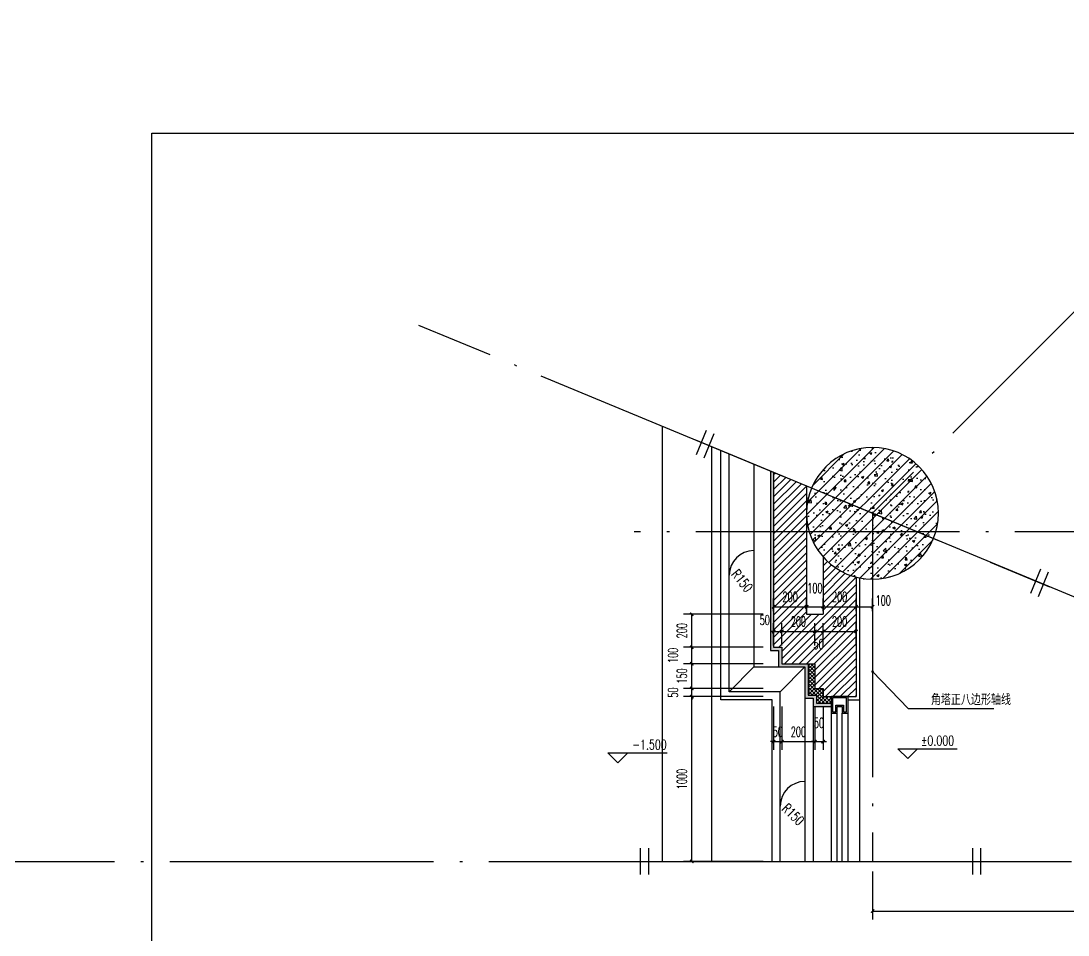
# Model space of a CAD drawing. Extents: x 0 to 125661, y -104936 to 8656.
# Drawn here: x 50346 to 56700, y -30271 to -24724 of the extents above; entities that cross this region are included whole.
import ezdxf

# ---------------------------------------------------------------- set-up
doc = ezdxf.new("R2010")
doc.units = 0
doc.header["$LTSCALE"] = 800
doc.header["$MEASUREMENT"] = 0
doc.linetypes.add('DOTE', pattern=[2.42, 2, -0.2, 0.02, -0.2])
doc.layers.get('0').update_dxf_attribs({"linetype": 'CONTINUOUS'})
doc.layers.get('Defpoints').update_dxf_attribs({"color": 1, "linetype": 'CONTINUOUS'})
for name, color, linetype in [('A-墙线', 9, 'CONTINUOUS'), ('A-外包装修', 227, 'CONTINUOUS'), ('A-外窗', 145, 'CONTINUOUS'), ('COLUMN', 2, 'CONTINUOUS'), ('DIM_ELEV', 3, 'CONTINUOUS'), ('DIM_LEAD', 3, 'CONTINUOUS'), ('DIM_SYMB', 3, 'CONTINUOUS'), ('DOTE', 28, 'CONTINUOUS'), ('PUB_DIM', 3, 'CONTINUOUS'), ('PUB_HATCH', 8, 'CONTINUOUS'), ('PUB_TEXT', 7, 'CONTINUOUS'), ('WINDOW', 145, 'CONTINUOUS'), ('看线1', 7, 'CONTINUOUS'), ('门窗', 4, 'CONTINUOUS')]:
    doc.layers.add(name, color=color, linetype=linetype)
doc.styles.add('_TCH_DIM', font='SIMPLEX', dxfattribs={"bigfont": 'GBCBIG'})
doc.styles.add('DIM_FONT', font='SIMPLEX.shx', dxfattribs={"width": 0.6})
doc.dimstyles.new('DIMN20', dxfattribs={"dimscale": 0.2, "dimtxt": 300, "dimasz": 100, "dimexe": 250, "dimexo": 300, "dimgap": 150, "dimtad": 1, "dimdec": 0, "dimzin": 0, "dimdsep": 46, "dimtxsty": 'DIM_FONT', "dimblk": 'ARCHTICK', "dimcen": 0.09, "dimclrt": 7, "dimazin": 2, "dimtfac": 1, "dimtdec": 0, "dimtix": 1, "dimtmove": 2, "dimatfit": 3, "dimfxl": 0, "dimtolj": 1, "dimtzin": 0, "dimarcsym": 0})

# ---------------------------------------------------------------- blocks, each defined once
blk = doc.blocks.new('_ArchTick')
at = {"color": 0, "linetype": 'ByBlock', "const_width": 0.4}
blk.add_lwpolyline([(-0.5, -0.5), (0.5, 0.5)], dxfattribs=at)
blk = doc.blocks.new('*D435')
at = {"layer": 'Defpoints', "color": 0}
for p in [(55513.8, -29824.1), (60613.8, -29824.1), (60613.8, -30125.3)]:
    blk.add_point(p, dxfattribs=at)
at = {"layer": 'PUB_DIM', "color": 0, "lineweight": -2}
for p, q in [((55513.8, -29884.1), (55513.8, -30175.3)), ((60613.8, -29884.1), (60613.8, -30175.3)), ((55513.8, -30125.3), (60613.8, -30125.3))]:
    blk.add_line(p, q, dxfattribs=at)
at = {"layer": 'PUB_DIM', "color": 0, "lineweight": -2, "xscale": 20, "yscale": 20, "zscale": 20, "rotation": 180}
blk.add_blockref('_ArchTick', (55513.8, -30125.3), dxfattribs=at)
at = {"layer": 'PUB_DIM', "color": 0, "lineweight": -2, "xscale": 20, "yscale": 20, "zscale": 20}
blk.add_blockref('_ArchTick', (60613.8, -30125.3), dxfattribs=at)
at = {"layer": 'PUB_DIM', "color": 7, "insert": (58063.8, -30065.3), "char_height": 60, "attachment_point": 5, "style": 'DIM_FONT'}
blk.add_mtext('\\A1;5100', dxfattribs=at)
blk = doc.blocks.new('*D441')
at = {"layer": 'Defpoints', "color": 0}
for p in [(54963.8, -28428.2), (54913.8, -28574.1), (54963.8, -28574.1)]:
    blk.add_point(p, dxfattribs=at)
at = {"layer": 'PUB_DIM', "color": 0, "lineweight": -2}
for p, q in [((54913.8, -28514.1), (54913.8, -28378.2)), ((54963.8, -28514.1), (54963.8, -28378.2)), ((54913.8, -28428.2), (54893.8, -28428.2)), ((54913.8, -28428.2), (54963.8, -28428.2)), ((54963.8, -28428.2), (54983.8, -28428.2))]:
    blk.add_line(p, q, dxfattribs=at)
at = {"layer": 'PUB_DIM', "color": 0, "lineweight": -2, "xscale": 20, "yscale": 20, "zscale": 20}
blk.add_blockref('_ArchTick', (54913.8, -28428.2), dxfattribs=at)
at = {"layer": 'PUB_DIM', "color": 0, "lineweight": -2, "xscale": 20, "yscale": 20, "zscale": 20, "rotation": 180}
blk.add_blockref('_ArchTick', (54963.8, -28428.2), dxfattribs=at)
at = {"layer": 'PUB_DIM', "color": 7, "insert": (54859.8, -28359.2), "char_height": 60, "attachment_point": 5, "style": 'DIM_FONT'}
blk.add_mtext('\\A1;50', dxfattribs=at)
blk = doc.blocks.new('*D442')
at = {"layer": 'Defpoints', "color": 0}
for p in [(55163.8, -28428.2), (54963.8, -28574.1), (55163.8, -28574.1)]:
    blk.add_point(p, dxfattribs=at)
at = {"layer": 'PUB_DIM', "color": 0, "lineweight": -2}
for p, q in [((54963.8, -28514.1), (54963.8, -28378.2)), ((55163.8, -28514.1), (55163.8, -28378.2)), ((54963.8, -28428.2), (55163.8, -28428.2))]:
    blk.add_line(p, q, dxfattribs=at)
at = {"layer": 'PUB_DIM', "color": 0, "lineweight": -2, "xscale": 20, "yscale": 20, "zscale": 20, "rotation": 180}
blk.add_blockref('_ArchTick', (54963.8, -28428.2), dxfattribs=at)
at = {"layer": 'PUB_DIM', "color": 0, "lineweight": -2, "xscale": 20, "yscale": 20, "zscale": 20}
blk.add_blockref('_ArchTick', (55163.8, -28428.2), dxfattribs=at)
at = {"layer": 'PUB_DIM', "color": 7, "insert": (55063.8, -28368.2), "char_height": 60, "attachment_point": 5, "style": 'DIM_FONT'}
blk.add_mtext('\\A1;200', dxfattribs=at)
blk = doc.blocks.new('*D443')
at = {"layer": 'Defpoints', "color": 0}
for p in [(55213.8, -28428.2), (55163.8, -28574.1), (55213.8, -28574.1)]:
    blk.add_point(p, dxfattribs=at)
at = {"layer": 'PUB_DIM', "color": 0, "lineweight": -2}
for p, q in [((55163.8, -28514.1), (55163.8, -28378.2)), ((55213.8, -28514.1), (55213.8, -28378.2)), ((55163.8, -28428.2), (55143.8, -28428.2)), ((55163.8, -28428.2), (55213.8, -28428.2)), ((55213.8, -28428.2), (55233.8, -28428.2))]:
    blk.add_line(p, q, dxfattribs=at)
at = {"layer": 'PUB_DIM', "color": 0, "lineweight": -2, "xscale": 20, "yscale": 20, "zscale": 20}
blk.add_blockref('_ArchTick', (55163.8, -28428.2), dxfattribs=at)
at = {"layer": 'PUB_DIM', "color": 0, "lineweight": -2, "xscale": 20, "yscale": 20, "zscale": 20, "rotation": 180}
blk.add_blockref('_ArchTick', (55213.8, -28428.2), dxfattribs=at)
at = {"layer": 'PUB_DIM', "color": 7, "insert": (55186.5, -28505.4), "char_height": 60, "attachment_point": 5, "style": 'DIM_FONT'}
blk.add_mtext('\\A1;50', dxfattribs=at)
blk = doc.blocks.new('*D444')
at = {"layer": 'Defpoints', "color": 0}
for p in [(55413.8, -28428.2), (55213.8, -28574.1), (55413.8, -28574.1)]:
    blk.add_point(p, dxfattribs=at)
at = {"layer": 'PUB_DIM', "color": 0, "lineweight": -2}
for p, q in [((55213.8, -28514.1), (55213.8, -28378.2)), ((55413.8, -28514.1), (55413.8, -28378.2)), ((55213.8, -28428.2), (55413.8, -28428.2))]:
    blk.add_line(p, q, dxfattribs=at)
at = {"layer": 'PUB_DIM', "color": 0, "lineweight": -2, "xscale": 20, "yscale": 20, "zscale": 20, "rotation": 180}
blk.add_blockref('_ArchTick', (55213.8, -28428.2), dxfattribs=at)
at = {"layer": 'PUB_DIM', "color": 0, "lineweight": -2, "xscale": 20, "yscale": 20, "zscale": 20}
blk.add_blockref('_ArchTick', (55413.8, -28428.2), dxfattribs=at)
at = {"layer": 'PUB_DIM', "color": 7, "insert": (55313.8, -28368.2), "char_height": 60, "attachment_point": 5, "style": 'DIM_FONT'}
blk.add_mtext('\\A1;200', dxfattribs=at)
blk = doc.blocks.new('*D445')
at = {"layer": 'Defpoints', "color": 0}
for p in [(54913.8, -28824.1), (54963.8, -28824.1), (54963.8, -29097)]:
    blk.add_point(p, dxfattribs=at)
at = {"layer": 'PUB_DIM', "color": 0, "lineweight": -2}
for p, q in [((54913.8, -28884.1), (54913.8, -29147)), ((54963.8, -28884.1), (54963.8, -29147)), ((54913.8, -29097), (54893.8, -29097)), ((54913.8, -29097), (54963.8, -29097)), ((54963.8, -29097), (54983.8, -29097))]:
    blk.add_line(p, q, dxfattribs=at)
at = {"layer": 'PUB_DIM', "color": 0, "lineweight": -2, "xscale": 20, "yscale": 20, "zscale": 20}
blk.add_blockref('_ArchTick', (54913.8, -29097), dxfattribs=at)
at = {"layer": 'PUB_DIM', "color": 0, "lineweight": -2, "xscale": 20, "yscale": 20, "zscale": 20, "rotation": 180}
blk.add_blockref('_ArchTick', (54963.8, -29097), dxfattribs=at)
at = {"layer": 'PUB_DIM', "color": 7, "insert": (54938.8, -29037), "char_height": 60, "attachment_point": 5, "style": 'DIM_FONT'}
blk.add_mtext('\\A1;50', dxfattribs=at)
blk = doc.blocks.new('*D446')
at = {"layer": 'Defpoints', "color": 0}
for p in [(54963.8, -28824.1), (55163.8, -28824.1), (55163.8, -29097)]:
    blk.add_point(p, dxfattribs=at)
at = {"layer": 'PUB_DIM', "color": 0, "lineweight": -2}
for p, q in [((54963.8, -28884.1), (54963.8, -29147)), ((55163.8, -28884.1), (55163.8, -29147)), ((54963.8, -29097), (55163.8, -29097))]:
    blk.add_line(p, q, dxfattribs=at)
at = {"layer": 'PUB_DIM', "color": 0, "lineweight": -2, "xscale": 20, "yscale": 20, "zscale": 20, "rotation": 180}
blk.add_blockref('_ArchTick', (54963.8, -29097), dxfattribs=at)
at = {"layer": 'PUB_DIM', "color": 0, "lineweight": -2, "xscale": 20, "yscale": 20, "zscale": 20}
blk.add_blockref('_ArchTick', (55163.8, -29097), dxfattribs=at)
at = {"layer": 'PUB_DIM', "color": 7, "insert": (55063.8, -29037), "char_height": 60, "attachment_point": 5, "style": 'DIM_FONT'}
blk.add_mtext('\\A1;200', dxfattribs=at)
blk = doc.blocks.new('*D447')
at = {"layer": 'Defpoints', "color": 0}
for p in [(55163.8, -28824.1), (55213.8, -28824.1), (55213.8, -29097)]:
    blk.add_point(p, dxfattribs=at)
at = {"layer": 'PUB_DIM', "color": 0, "lineweight": -2}
for p, q in [((55163.8, -28884.1), (55163.8, -29147)), ((55213.8, -28884.1), (55213.8, -29147)), ((55163.8, -29097), (55143.8, -29097)), ((55163.8, -29097), (55213.8, -29097)), ((55213.8, -29097), (55233.8, -29097))]:
    blk.add_line(p, q, dxfattribs=at)
at = {"layer": 'PUB_DIM', "color": 0, "lineweight": -2, "xscale": 20, "yscale": 20, "zscale": 20}
blk.add_blockref('_ArchTick', (55163.8, -29097), dxfattribs=at)
at = {"layer": 'PUB_DIM', "color": 0, "lineweight": -2, "xscale": 20, "yscale": 20, "zscale": 20, "rotation": 180}
blk.add_blockref('_ArchTick', (55213.8, -29097), dxfattribs=at)
at = {"layer": 'PUB_DIM', "color": 7, "insert": (55188.8, -28983.5), "char_height": 60, "attachment_point": 5, "style": 'DIM_FONT'}
blk.add_mtext('\\A1;50', dxfattribs=at)
blk = doc.blocks.new('*D460')
at = {"layer": 'Defpoints', "color": 0}
for p in [(55113.8, -28278.8), (54913.8, -28365.8), (55113.8, -28365.8)]:
    blk.add_point(p, dxfattribs=at)
at = {"layer": 'PUB_DIM', "color": 0, "lineweight": -2}
for p, q in [((54913.8, -28305.8), (54913.8, -28228.8)), ((55113.8, -28305.8), (55113.8, -28228.8)), ((54913.8, -28278.8), (55113.8, -28278.8))]:
    blk.add_line(p, q, dxfattribs=at)
at = {"layer": 'PUB_DIM', "color": 0, "lineweight": -2, "xscale": 20, "yscale": 20, "zscale": 20, "rotation": 180}
blk.add_blockref('_ArchTick', (54913.8, -28278.8), dxfattribs=at)
at = {"layer": 'PUB_DIM', "color": 0, "lineweight": -2, "xscale": 20, "yscale": 20, "zscale": 20}
blk.add_blockref('_ArchTick', (55113.8, -28278.8), dxfattribs=at)
at = {"layer": 'PUB_DIM', "color": 7, "insert": (55013.8, -28218.8), "char_height": 60, "attachment_point": 5, "style": 'DIM_FONT'}
blk.add_mtext('\\A1;200', dxfattribs=at)
blk = doc.blocks.new('*D461')
at = {"layer": 'Defpoints', "color": 0}
for p in [(55213.8, -28278.8), (55113.8, -28365.8), (55213.8, -28365.8)]:
    blk.add_point(p, dxfattribs=at)
at = {"layer": 'PUB_DIM', "color": 0, "lineweight": -2}
for p, q in [((55113.8, -28305.8), (55113.8, -28228.8)), ((55213.8, -28305.8), (55213.8, -28228.8)), ((55113.8, -28278.8), (55213.8, -28278.8))]:
    blk.add_line(p, q, dxfattribs=at)
at = {"layer": 'PUB_DIM', "color": 0, "lineweight": -2, "xscale": 20, "yscale": 20, "zscale": 20, "rotation": 180}
blk.add_blockref('_ArchTick', (55113.8, -28278.8), dxfattribs=at)
at = {"layer": 'PUB_DIM', "color": 0, "lineweight": -2, "xscale": 20, "yscale": 20, "zscale": 20}
blk.add_blockref('_ArchTick', (55213.8, -28278.8), dxfattribs=at)
at = {"layer": 'PUB_DIM', "color": 7, "insert": (55163.8, -28165.3), "char_height": 60, "attachment_point": 5, "style": 'DIM_FONT'}
blk.add_mtext('\\A1;100', dxfattribs=at)
blk = doc.blocks.new('*D462')
at = {"layer": 'Defpoints', "color": 0}
for p in [(55413.8, -28278.8), (55213.8, -28365.8), (55413.8, -28365.8)]:
    blk.add_point(p, dxfattribs=at)
at = {"layer": 'PUB_DIM', "color": 0, "lineweight": -2}
for p, q in [((55213.8, -28305.8), (55213.8, -28228.8)), ((55413.8, -28305.8), (55413.8, -28228.8)), ((55213.8, -28278.8), (55413.8, -28278.8))]:
    blk.add_line(p, q, dxfattribs=at)
at = {"layer": 'PUB_DIM', "color": 0, "lineweight": -2, "xscale": 20, "yscale": 20, "zscale": 20, "rotation": 180}
blk.add_blockref('_ArchTick', (55213.8, -28278.8), dxfattribs=at)
at = {"layer": 'PUB_DIM', "color": 0, "lineweight": -2, "xscale": 20, "yscale": 20, "zscale": 20}
blk.add_blockref('_ArchTick', (55413.8, -28278.8), dxfattribs=at)
at = {"layer": 'PUB_DIM', "color": 7, "insert": (55313.8, -28218.8), "char_height": 60, "attachment_point": 5, "style": 'DIM_FONT'}
blk.add_mtext('\\A1;200', dxfattribs=at)
blk = doc.blocks.new('*D463')
at = {"layer": 'Defpoints', "color": 0}
for p in [(55513.8, -28278.8), (55413.8, -28365.8), (55513.8, -28365.8)]:
    blk.add_point(p, dxfattribs=at)
at = {"layer": 'PUB_DIM', "color": 0, "lineweight": -2}
for p, q in [((55413.8, -28305.8), (55413.8, -28228.8)), ((55513.8, -28305.8), (55513.8, -28228.8)), ((55413.8, -28278.8), (55513.8, -28278.8))]:
    blk.add_line(p, q, dxfattribs=at)
at = {"layer": 'PUB_DIM', "color": 0, "lineweight": -2, "xscale": 20, "yscale": 20, "zscale": 20, "rotation": 180}
blk.add_blockref('_ArchTick', (55413.8, -28278.8), dxfattribs=at)
at = {"layer": 'PUB_DIM', "color": 0, "lineweight": -2, "xscale": 20, "yscale": 20, "zscale": 20}
blk.add_blockref('_ArchTick', (55513.8, -28278.8), dxfattribs=at)
at = {"layer": 'PUB_DIM', "color": 7, "insert": (55578.6, -28240.7), "char_height": 60, "attachment_point": 5, "style": 'DIM_FONT'}
blk.add_mtext('\\A1;100', dxfattribs=at)
blk = doc.blocks.new('*D464')
at = {"layer": 'Defpoints', "color": 0}
for p in [(54416.7, -28324.1), (54910.2, -28324.1), (54910.2, -28524.1)]:
    blk.add_point(p, dxfattribs=at)
at = {"layer": 'PUB_DIM', "color": 0, "lineweight": -2}
for p, q in [((54850.2, -28324.1), (54366.7, -28324.1)), ((54416.7, -28524.1), (54416.7, -28324.1)), ((54850.2, -28524.1), (54366.7, -28524.1))]:
    blk.add_line(p, q, dxfattribs=at)
at = {"layer": 'PUB_DIM', "color": 0, "lineweight": -2, "xscale": 20, "yscale": 20, "zscale": 20}
for p, rotation in [((54416.7, -28324.1), 90), ((54416.7, -28524.1), 270)]:
    blk.add_blockref('_ArchTick', p, dxfattribs=dict(at, rotation=rotation))
at = {"layer": 'PUB_DIM', "color": 7, "insert": (54356.7, -28424.1), "char_height": 60, "attachment_point": 5, "rotation": 90, "style": 'DIM_FONT'}
blk.add_mtext('\\A1;200', dxfattribs=at)
blk = doc.blocks.new('*D465')
at = {"layer": 'Defpoints', "color": 0}
for p in [(54416.7, -28524.1), (54910.2, -28524.1), (54910.2, -28624.1)]:
    blk.add_point(p, dxfattribs=at)
at = {"layer": 'PUB_DIM', "color": 0, "lineweight": -2}
for p, q in [((54850.2, -28524.1), (54366.7, -28524.1)), ((54416.7, -28624.1), (54416.7, -28524.1)), ((54850.2, -28624.1), (54366.7, -28624.1))]:
    blk.add_line(p, q, dxfattribs=at)
at = {"layer": 'PUB_DIM', "color": 0, "lineweight": -2, "xscale": 20, "yscale": 20, "zscale": 20}
for p, rotation in [((54416.7, -28524.1), 90), ((54416.7, -28624.1), 270)]:
    blk.add_blockref('_ArchTick', p, dxfattribs=dict(at, rotation=rotation))
at = {"layer": 'PUB_DIM', "color": 7, "insert": (54303.2, -28574.1), "char_height": 60, "attachment_point": 5, "rotation": 90, "style": 'DIM_FONT'}
blk.add_mtext('\\A1;100', dxfattribs=at)
blk = doc.blocks.new('*D466')
at = {"layer": 'Defpoints', "color": 0}
for p in [(54416.7, -28624.1), (54910.2, -28624.1), (54910.2, -28774.1)]:
    blk.add_point(p, dxfattribs=at)
at = {"layer": 'PUB_DIM', "color": 0, "lineweight": -2}
for p, q in [((54850.2, -28624.1), (54366.7, -28624.1)), ((54416.7, -28774.1), (54416.7, -28624.1)), ((54850.2, -28774.1), (54366.7, -28774.1))]:
    blk.add_line(p, q, dxfattribs=at)
at = {"layer": 'PUB_DIM', "color": 0, "lineweight": -2, "xscale": 20, "yscale": 20, "zscale": 20}
for p, rotation in [((54416.7, -28624.1), 90), ((54416.7, -28774.1), 270)]:
    blk.add_blockref('_ArchTick', p, dxfattribs=dict(at, rotation=rotation))
at = {"layer": 'PUB_DIM', "color": 7, "insert": (54356.7, -28699.1), "char_height": 60, "attachment_point": 5, "rotation": 90, "style": 'DIM_FONT'}
blk.add_mtext('\\A1;150', dxfattribs=at)
blk = doc.blocks.new('*D467')
at = {"layer": 'Defpoints', "color": 0}
for p in [(54416.7, -28774.1), (54910.2, -28774.1), (54910.2, -28824.1)]:
    blk.add_point(p, dxfattribs=at)
at = {"layer": 'PUB_DIM', "color": 0, "lineweight": -2}
for p, q in [((54850.2, -28774.1), (54366.7, -28774.1)), ((54416.7, -28774.1), (54416.7, -28754.1)), ((54416.7, -28824.1), (54416.7, -28774.1)), ((54850.2, -28824.1), (54366.7, -28824.1)), ((54416.7, -28824.1), (54416.7, -28844.1))]:
    blk.add_line(p, q, dxfattribs=at)
at = {"layer": 'PUB_DIM', "color": 0, "lineweight": -2, "xscale": 20, "yscale": 20, "zscale": 20}
for p, rotation in [((54416.7, -28774.1), 270), ((54416.7, -28824.1), 90)]:
    blk.add_blockref('_ArchTick', p, dxfattribs=dict(at, rotation=rotation))
at = {"layer": 'PUB_DIM', "color": 7, "insert": (54303.2, -28799.1), "char_height": 60, "attachment_point": 5, "rotation": 90, "style": 'DIM_FONT'}
blk.add_mtext('\\A1;50', dxfattribs=at)
blk = doc.blocks.new('*D468')
at = {"layer": 'Defpoints', "color": 0}
for p in [(54416.7, -28824.1), (54910.2, -28824.1), (54910.2, -29824.1)]:
    blk.add_point(p, dxfattribs=at)
at = {"layer": 'PUB_DIM', "color": 0, "lineweight": -2}
for p, q in [((54850.2, -28824.1), (54366.7, -28824.1)), ((54416.7, -29824.1), (54416.7, -28824.1)), ((54850.2, -29824.1), (54366.7, -29824.1))]:
    blk.add_line(p, q, dxfattribs=at)
at = {"layer": 'PUB_DIM', "color": 0, "lineweight": -2, "xscale": 20, "yscale": 20, "zscale": 20}
for p, rotation in [((54416.7, -28824.1), 90), ((54416.7, -29824.1), 270)]:
    blk.add_blockref('_ArchTick', p, dxfattribs=dict(at, rotation=rotation))
at = {"layer": 'PUB_DIM', "color": 7, "insert": (54356.7, -29324.1), "char_height": 60, "attachment_point": 5, "rotation": 90, "style": 'DIM_FONT'}
blk.add_mtext('\\A1;1000', dxfattribs=at)

msp = doc.modelspace()

# ---------------------------------------------------------------- hatches: boundary and pattern name
at = {"layer": 'PUB_HATCH'}
h = msp.add_hatch(dxfattribs=at)
h.set_pattern_fill('钢筋混凝土', color=256, scale=20, style=0)
h.set_pattern_definition([(45, (17258.67, 41974.8), (-35.35534, 35.35534), []), (50, (17258.67, 41974.8), (143.45204, -12.55043), [15, -165]), (355, (17258.67, 41974.8), (-27.75027, 150.43843), [12, -132]), (100.4514, (17270.62, 41973.75), (115.70188, 137.8879), [12.74804, -140.22842]), (46.1842, (17258.67, 42014.8), (213.4482, -33.1038), [22.5, -247.5]), (96.6356, (17276.46, 42012.04), (186.93254, 194.8236), [19.12206, -210.3426]), (351.1842, (17258.67, 42014.8), (186.9324, 194.8237), [18, -198]), (21, (17278.67, 42004.8), (119.38141, -80.52378), [15, -165]), (326, (17278.67, 42004.8), (48.66307, 145.03), [12, -132]), (71.4514, (17288.62, 41998.09), (168.04453, 64.5061), [12.74804, -140.22842]), (37.5, (17258.67, 41974.8), (2.43197, 66.57877), [0, -130.4, 0, -134, 0, -132.5]), (7.5, (17258.67, 41974.8), (52.61391, 78.88234), [0, -76.4, 0, -127.4, 0, -50.5]), (327.5, (17214.07, 41974.8), (106.764487, -4.510974), [0, -50, 0, -156, 0, -207]), (317.5, (17194.07, 41974.8), (116.63723, 20.021), [0, -65, 0, -103.6, 0, -147])])
h.paths.add_polyline_path([(55513.8, -28111.6, 1), (55513.8, -27311.6, 1)])
h = msp.add_hatch(dxfattribs=at)
h.set_pattern_fill('HEX', color=256, scale=10, style=0)
h.set_pattern_definition([(0, (30144.133, 30547.957), (0, 16.49778), [9.525, -19.05]), (120, (30144.133, 30547.957), (-14.2874966, -8.24889), [9.525, -19.05]), (60, (30153.658, 30547.957), (-14.2874966, 8.24889), [9.525, -19.05])])
h.paths.add_polyline_path([(55123.8, -28624.1), (54963.8, -28624.1), (54963.8, -28524.1), (54913.8, -28524.1), (54913.8, -27824.1), (54893.8, -27824.1), (54893.8, -28544.1), (54943.8, -28544.1), (54943.8, -28644.1), (55103.8, -28644.1), (55103.8, -28834.1), (55153.8, -28834.1), (55153.8, -28884.1), (55263.8, -28884.1), (55263.8, -28864.1), (55173.8, -28864.1), (55173.8, -28814.1), (55123.8, -28814.1)])
h.paths.add_polyline_path([(54913.8, -27463.1), (54893.8, -27454.8), (54893.8, -27824.1), (54913.8, -27824.1)])
h = msp.add_hatch(dxfattribs=at)
h.set_pattern_fill('ANSI31', color=256, scale=20, style=0)
h.set_pattern_definition([(45, (54913.808, -28824.09), (-22.45064, 22.45064), [])])
h.paths.add_polyline_path([(55113.8, -27545.9), (54913.8, -27463.1), (54913.8, -27824.1), (55113.8, -27824.1)])
h.paths.add_polyline_path([(55113.8, -27824.1), (54913.8, -27824.1), (54913.8, -28524.1), (54963.8, -28524.1), (54963.8, -28624.1), (55163.8, -28624.1), (55163.8, -28774.1), (55213.8, -28774.1), (55213.8, -28824.1), (55413.8, -28824.1), (55413.8, -28098.9, -0.149955), (55213.8, -27976.2), (55213.8, -28324.1), (55113.8, -28324.1)])
h.paths.add_polyline_path([(55252.5, -28173.8), (55375.1, -28173.8), (55375.1, -28263.8), (55252.5, -28263.8)], flags=24)
h.paths.add_polyline_path([(54952.5, -28173.8), (55075.1, -28173.8), (55075.1, -28263.8), (54952.5, -28263.8)], flags=24)
h.paths.add_polyline_path([(55252.5, -28323.2), (55375.1, -28323.2), (55375.1, -28413.2), (55252.5, -28413.2)], flags=24)
h.paths.add_polyline_path([(55142.3, -28460.4), (55230.6, -28460.4), (55230.6, -28550.4), (55142.3, -28550.4)], flags=24)
h.paths.add_polyline_path([(55002.5, -28323.2), (55125.1, -28323.2), (55125.1, -28413.2), (55002.5, -28413.2)], flags=24)
h = msp.add_hatch(dxfattribs=at)
h.set_pattern_fill('ANSI37', color=256, scale=10, style=0)
h.set_pattern_definition([(45, (27274.818, 39988.446), (-11.22532, 11.22532), []), (135, (27274.818, 39988.446), (-11.22532, -11.22532), [])])
h.paths.add_polyline_path([(55213.8, -28774.1), (55163.8, -28774.1), (55163.8, -28624.1), (55123.8, -28624.1), (55123.8, -28814.1), (55173.8, -28814.1), (55173.8, -28864.1), (55263.8, -28864.1), (55263.8, -28824.1), (55213.8, -28824.1)])

# ---------------------------------------------------------------- linework, layer by layer
for points in [[(54893.8, -27454.8), (54893.8, -28544.1), (54943.8, -28544.1), (54943.8, -28644.1), (55103.8, -28644.1), (55103.8, -28834.1), (55153.8, -28834.1), (55153.8, -28884.1), (55263.8, -28884.1)], [(55123.8, -28624.1), (55123.8, -28814.1), (55173.8, -28814.1), (55173.8, -28864.1), (55263.8, -28864.1)]]:
    msp.add_lwpolyline(points)
at = {"layer": 'A-墙线'}
for p, q in [((54913.8, -27463.1), (54913.8, -28524.1)), ((55113.8, -27545.9), (55113.8, -28324.1)), ((55213.8, -27976.2), (55213.8, -28324.1)), ((55413.8, -28098.9), (55413.8, -28824.1)), ((55113.8, -28324.1), (55213.8, -28324.1)), ((54913.8, -28524.1), (54963.8, -28524.1)), ((54963.8, -28524.1), (54963.8, -28624.1)), ((54963.8, -28624.1), (55163.8, -28624.1)), ((55163.8, -28624.1), (55163.8, -28774.1)), ((55163.8, -28774.1), (55213.8, -28774.1)), ((55213.8, -28774.1), (55213.8, -28824.1)), ((55213.8, -28824.1), (55413.8, -28824.1))]:
    msp.add_line(p, q, dxfattribs=at)
at = {"layer": 'A-外包装修'}
for p, q in [((54793.8, -28644.1), (54643.8, -28794.1)), ((54953.8, -28794.1), (55103.8, -28644.1))]:
    msp.add_line(p, q, dxfattribs=at)
for points in [[(54903.8, -29824.1), (54903.8, -28844.1), (54593.8, -28844.1), (54593.8, -27330.5)], [(54953.8, -29824.1), (54953.8, -28794.1), (54643.8, -28794.1), (54643.8, -27351.2)], [(54793.8, -27413.4), (54793.8, -28644.1), (54963.8, -28644.1)]]:
    msp.add_lwpolyline(points, dxfattribs=at)
at = {"layer": 'A-外窗'}
for p, q in [((55433.8, -28103.5), (55433.8, -28844.1)), ((55103.8, -28834.1), (55103.8, -29824.1)), ((55363.8, -28844.1), (55433.8, -28844.1)), ((55433.8, -28844.1), (55433.8, -29824.1)), ((55153.8, -28884.1), (55153.8, -29824.1))]:
    msp.add_line(p, q, dxfattribs=at)
at = {"layer": 'COLUMN'}
for start, end in [(90, 270), (270, 90)]:
    msp.add_arc((55513.8, -27711.6), 400, start, end, dxfattribs=at)
at = {"layer": 'DIM_ELEV'}
for p, q in [((53968, -29224.9), (53908, -29164.9)), ((53908, -29164.9), (54268, -29164.9)), ((53968, -29224.9), (54028, -29164.9)), ((55727.4, -29200.3), (55667.4, -29140.3)), ((55667.4, -29140.3), (56027.4, -29140.3)), ((55727.4, -29200.3), (55787.4, -29140.3))]:
    msp.add_line(p, q, dxfattribs=at)
at = {"layer": 'DIM_LEAD'}
for p, q in [((55513.8, -28672.2), (55729.6, -28895.6)), ((55729.6, -28895.6), (56249.8, -28895.6))]:
    msp.add_line(p, q, dxfattribs=at)
at = {"layer": 'DIM_LEAD', "const_width": 8}
msp.add_lwpolyline([(55511, -28669.3, 1), (55516.6, -28675.1, 1)], format="xyb", close=True, dxfattribs=at)
at = {"layer": 'DIM_SYMB'}
for p, q in [((54445.4, -27355.7), (54506.7, -27207.8)), ((54491.6, -27374.8), (54552.8, -27227)), ((56474.8, -28196.2), (56536, -28048.4)), ((56521, -28215.4), (56582.2, -28067.5)), ((54106, -29904.1), (54106, -29744.1)), ((54156, -29904.1), (54156, -29744.1)), ((56121.6, -29904.1), (56121.6, -29744.1)), ((56171.6, -29904.1), (56171.6, -29744.1))]:
    msp.add_line(p, q, dxfattribs=at)
at = {"layer": 'DIM_SYMB', "linetype": 'DOTE'}
for p, q in [((54439.1, -27266.4), (56588.5, -28156.8)), ((54066, -29824.1), (56211.6, -29824.1))]:
    msp.add_line(p, q, dxfattribs=at)
at = {"layer": 'DOTE', "linetype": 'DOTE'}
for p, q in [((65713.8, -31936.6), (52760.4, -26571.1)), ((67657.1, -27824.1), (54067.2, -27824.1)), ((49312.7, -29824.1), (65713.8, -29824.1))]:
    msp.add_line(p, q, dxfattribs=at)
msp.add_lwpolyline([(65713.8, -29824.1), (65713.8, -27711.6), (62726.3, -24724.1), (58501.3, -24724.1), (55513.8, -27711.6), (55513.8, -29824.1)], dxfattribs=at)
at = {"layer": 'PUB_DIM'}
for points in [[(54793.8, -28087.3, 0, 0, 0), (54724.9, -28001.6, 13.2, 0, 0), (54699.8, -27970.4, 0, 0, 0)], [(55103.8, -29488.4, 0, 0, 0), (55024.8, -29411.9, 13.2, 0, 0), (54996, -29384.1, 0, 0, 0)]]:
    msp.add_lwpolyline(points, format="xyseb", dxfattribs=at)
at = {"layer": 'PUB_HATCH'}
for p, q in [((54238.8, -29824.1), (54238.8, -27183.5)), ((54538.8, -29824.1), (54538.8, -27307.7))]:
    msp.add_line(p, q, dxfattribs=at)
at = {"layer": 'PUB_HATCH', "color": 1}
msp.add_lwpolyline([(51140.5, -25404.2), (58432.2, -25404.2), (58432.2, -39703.3), (51140.5, -39703.3)], close=True, dxfattribs=at)
at = {"layer": 'WINDOW'}
for p, q in [((55363.8, -28824.1), (55263.8, -28824.1)), ((55263.8, -29824.1), (55263.8, -28824.1)), ((55271.8, -28832.1), (55271.8, -28916.1)), ((55355.8, -28832.1), (55271.8, -28832.1)), ((55355.8, -28916.1), (55355.8, -28832.1)), ((55363.8, -28824.1), (55363.8, -29824.1)), ((55290.8, -28876.1), (55336.8, -28876.1)), ((55290.8, -28916.1), (55290.8, -28876.1)), ((55298.8, -28884.1), (55328.8, -28884.1)), ((55298.8, -28924.1), (55298.8, -28884.1)), ((55328.8, -28884.1), (55328.8, -28924.1)), ((55336.8, -28876.1), (55336.8, -28916.1)), ((55263.8, -28924.1), (55298.8, -28924.1)), ((55271.8, -28916.1), (55290.8, -28916.1)), ((55328.8, -28924.1), (55363.8, -28924.1)), ((55336.8, -28916.1), (55355.8, -28916.1))]:
    msp.add_line(p, q, dxfattribs=at)
at = {"layer": '看线1'}
for centre in [(54793.8, -28087.3), (55103.8, -29488.4)]:
    msp.add_arc(centre, 150, 90, 180, dxfattribs=at)
at = {"layer": '门窗'}
for p, q in [((55298.8, -29824.1), (55298.8, -28924.1)), ((55328.8, -29824.1), (55328.8, -28924.1))]:
    msp.add_line(p, q, dxfattribs=at)

# ---------------------------------------------------------------- texts
at = {"layer": 'PUB_DIM', "color": 7, "style": '_TCH_DIM', "width": 0.705882}
for rotation, p in [(308.78879, (54654.2, -28082.8)), (315.93128, (54959, -29509.2))]:
    msp.add_text('R150', height=59.5, rotation=rotation, dxfattribs=at).set_placement(p)
at = {"layer": 'PUB_TEXT', "style": '_TCH_DIM'}
msp.add_text('角塔正八边形轴线', height=67.52, dxfattribs=at).set_placement((55867.8, -28875.6))
at = {"layer": 'PUB_TEXT', "style": '_TCH_DIM', "width": 0.705882}
for s, p in [('-1.500', (54056, -29144.9)), ('%%P0.000', (55807.4, -29120.3))]:
    msp.add_text(s, height=59.5, dxfattribs=at).set_placement(p)

# ---------------------------------------------------------------- dimensions: what is measured, and where the dimension line sits
at = {"layer": 'PUB_DIM'}
for base, p1, p2, angle, picture, middle in [((55213.8, -28278.8), (55113.8, -28365.8), (55213.8, -28365.8), 0, '*D461', (55163.8, -28165.3)), ((55513.8, -28278.8), (55413.8, -28365.8), (55513.8, -28365.8), 0, '*D463', (55578.6, -28240.7)), ((54963.8, -28428.2), (54913.8, -28574.1), (54963.8, -28574.1), 360, '*D441', (54859.8, -28359.2)), ((55213.8, -28428.2), (55163.8, -28574.1), (55213.8, -28574.1), 360, '*D443', (55186.5, -28505.4)), ((54416.7, -28524.1), (54910.2, -28624.1), (54910.2, -28524.1), 90, '*D465', (54303.2, -28574.1)), ((54416.7, -28774.1), (54910.2, -28824.1), (54910.2, -28774.1), 90, '*D467', (54303.2, -28799.1)), ((55213.8, -29097), (55163.8, -28824.1), (55213.8, -28824.1), 0, '*D447', (55188.8, -28983.5))]:
    dim = msp.add_linear_dim(base=base, p1=p1, p2=p2, angle=angle, dimstyle='DIMN20', dxfattribs=at)
    dim.commit()
    dim.dimension.update_dxf_attribs({"geometry": picture, "text_midpoint": middle, "dimtype": 161})
for p1, p2, distance, picture, middle in [((54913.8, -28365.8), (55113.8, -28365.8), 87.1, '*D460', (55013.8, -28218.8)), ((55213.8, -28365.8), (55413.8, -28365.8), 87.1, '*D462', (55313.8, -28218.8)), ((54910.2, -28524.1), (54910.2, -28324.1), 493.6, '*D464', (54356.7, -28424.1)), ((54963.8, -28574.1), (55163.8, -28574.1), 145.8, '*D442', (55063.8, -28368.2)), ((55213.8, -28574.1), (55413.8, -28574.1), 145.8, '*D444', (55313.8, -28368.2)), ((54910.2, -28774.1), (54910.2, -28624.1), 493.6, '*D466', (54356.7, -28699.1)), ((54910.2, -29824.1), (54910.2, -28824.1), 493.6, '*D468', (54356.7, -29324.1)), ((54913.8, -28824.1), (54963.8, -28824.1), -272.9, '*D445', (54938.8, -29037)), ((54963.8, -28824.1), (55163.8, -28824.1), -272.9, '*D446', (55063.8, -29037)), ((55513.8, -29824.1), (60613.8, -29824.1), -301.2, '*D435', (58063.8, -30065.3))]:
    dim = msp.add_aligned_dim(p1=p1, p2=p2, distance=distance, dimstyle='DIMN20', dxfattribs=at)
    dim.commit()
    dim.dimension.update_dxf_attribs({"geometry": picture, "text_midpoint": middle})

doc.saveas('drawing.dxf')
